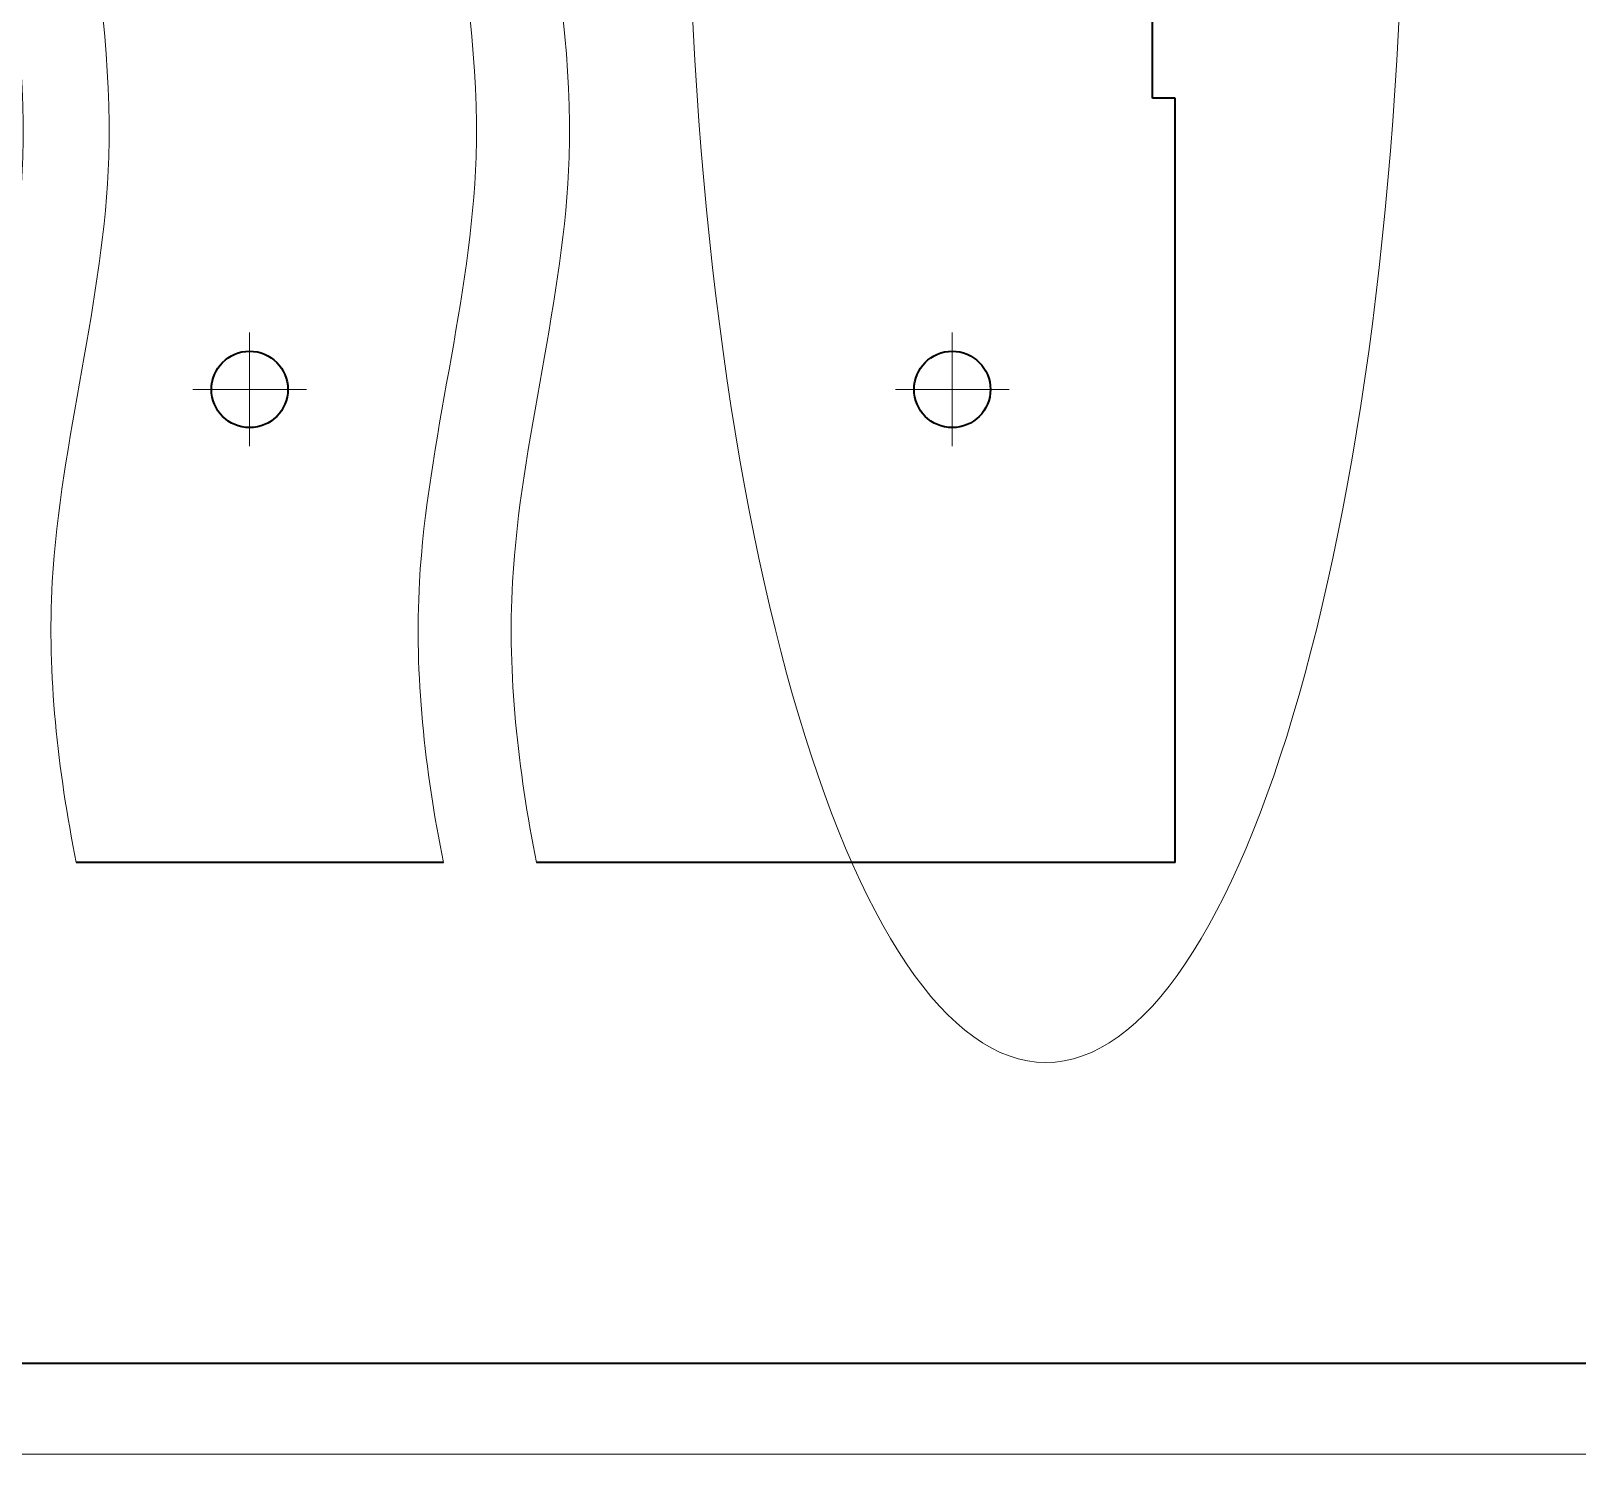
# Model space of a CAD drawing. Header units: millimetres. Extents: x 12064 to 35004, y -6103 to -2658.
# Drawn here: x 28626.3 to 28711.3, y -3143.9 to -3065.7 of the extents above; entities that cross this region are included whole.
import ezdxf

# ---------------------------------------------------------------- set-up
doc = ezdxf.new("R2010")
doc.units = ezdxf.units.MM
doc.linetypes.add('LT_03', pattern=[20.32, 12.7, -2.54, 2.54, -2.54])
for name, color, linetype, lineweight in [('Layer_04', 7, 'Continuous', 40), ('Layer_05', 6, 'Continuous', 13), ('Layer_06', 7, 'Continuous', 40), ('Layer_10', 6, 'Continuous', 15), ('Layer_11', 1, 'LT_03', 15)]:
    doc.layers.add(name, color=color, linetype=linetype, lineweight=lineweight)

msp = doc.modelspace()

# ---------------------------------------------------------------- linework, layer by layer
at = {"layer": 'Layer_04'}
for p, q in [((28687.928, -3069.431), (28687.928, -3047.862)), ((28689.178, -3069.431), (28687.928, -3069.431)), ((28689.178, -3111.431), (28689.178, -3069.431)), ((28648.959, -3111.431), (28628.78, -3111.431)), ((28689.178, -3111.431), (28654.075, -3111.431))]:
    msp.add_line(p, q, dxfattribs=at)
for centre in [(28638.311, -3085.431), (28676.928, -3085.431)]:
    msp.add_circle(centre, 2.1, dxfattribs=at)
at = {"layer": 'Layer_05'}
msp.add_line((28354.1, -3143.927), (29245.1, -3143.927), dxfattribs=at)
at = {"layer": 'Layer_06', "linetype": 'Continuous'}
msp.add_line((28374.1, -3138.927), (29054.976, -3138.927), dxfattribs=at)
at = {"layer": 'Layer_10', "ltscale": 0.5}
msp.add_ellipse((28682.071, -3053.438), major_axis=(0, 68.972), ratio=0.285408, dxfattribs=at)
for points in [[(28625.614, -3001.694), (28626.987, -3007.648), (28628.972, -3021.232), (28620.351, -3044.675), (28628.714, -3070.472), (28621.559, -3093.407), (28623.031, -3106.292), (28624.048, -3111.431)], [(28630.345, -3001.694), (28631.719, -3007.648), (28633.704, -3021.232), (28625.083, -3044.675), (28633.446, -3070.472), (28626.291, -3093.407), (28627.763, -3106.292), (28628.78, -3111.431)], [(28650.525, -3001.694), (28651.899, -3007.648), (28653.884, -3021.232), (28645.263, -3044.675), (28653.626, -3070.472), (28646.471, -3093.407), (28647.942, -3106.292), (28648.959, -3111.431)], [(28655.641, -3001.694), (28657.014, -3007.648), (28658.999, -3021.232), (28650.378, -3044.675), (28658.741, -3070.472), (28651.586, -3093.407), (28653.058, -3106.292), (28654.075, -3111.431)]]:
    msp.add_open_spline(points, degree=3, knots=[10.994363, 10.994363, 10.994363, 10.994363, 29.076695, 52.28694, 82.62923, 106.169992, 121.802313, 121.802313, 121.802313, 121.802313], dxfattribs=at)
at = {"layer": 'Layer_11', "ltscale": 0.5}
for p, q in [((28638.311, -3082.307), (28638.311, -3088.554)), ((28676.928, -3082.307), (28676.928, -3088.554)), ((28635.187, -3085.431), (28641.434, -3085.431)), ((28673.805, -3085.431), (28680.052, -3085.431))]:
    msp.add_line(p, q, dxfattribs=at)

doc.saveas('drawing.dxf')
